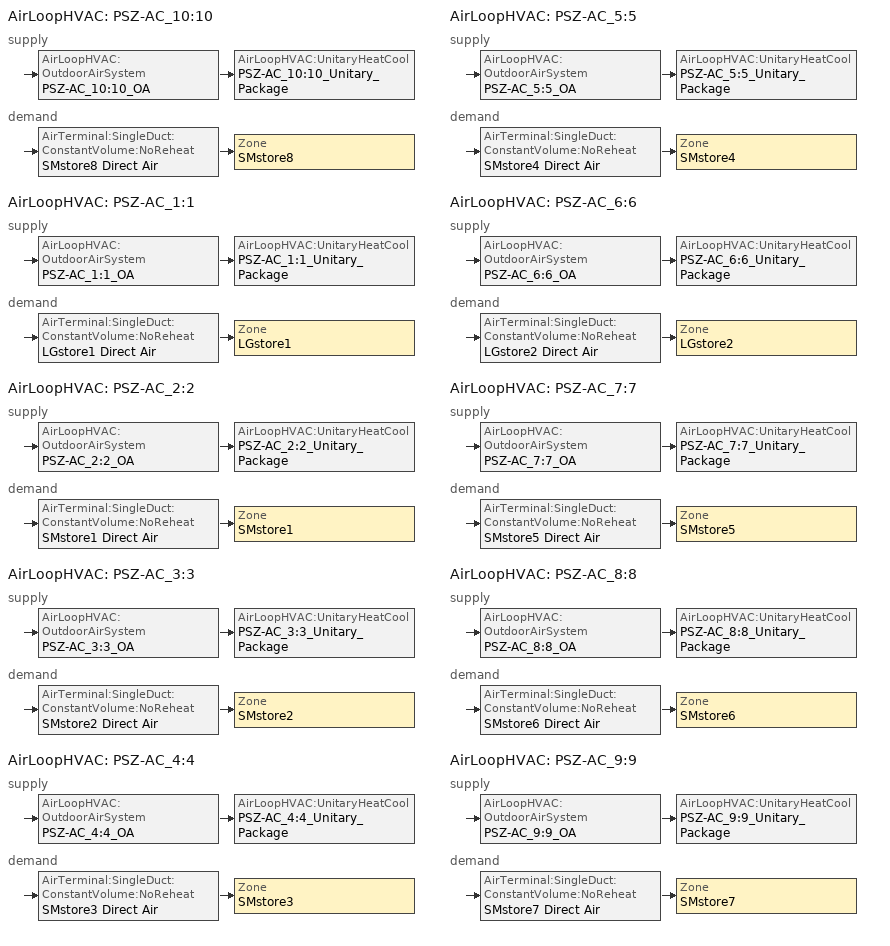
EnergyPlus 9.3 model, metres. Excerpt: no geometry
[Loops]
AirLoopHVAC 'PSZ-AC_10:10'
 supply: AirLoopHVAC:OutdoorAirSystem 'PSZ-AC_10:10_OA' > AirLoopHVAC:UnitaryHeatCool 'PSZ-AC_10:10_Unitary_Package'
 demand: AirTerminal:SingleDuct:ConstantVolume:NoReheat 'SMstore8 Direct Air' > Zone 'SMstore8'
AirLoopHVAC 'PSZ-AC_1:1'
 supply: AirLoopHVAC:OutdoorAirSystem 'PSZ-AC_1:1_OA' > AirLoopHVAC:UnitaryHeatCool 'PSZ-AC_1:1_Unitary_Package'
 demand: AirTerminal:SingleDuct:ConstantVolume:NoReheat 'LGstore1 Direct Air' > Zone 'LGstore1'
AirLoopHVAC 'PSZ-AC_2:2'
 supply: AirLoopHVAC:OutdoorAirSystem 'PSZ-AC_2:2_OA' > AirLoopHVAC:UnitaryHeatCool 'PSZ-AC_2:2_Unitary_Package'
 demand: AirTerminal:SingleDuct:ConstantVolume:NoReheat 'SMstore1 Direct Air' > Zone 'SMstore1'
AirLoopHVAC 'PSZ-AC_3:3'
 supply: AirLoopHVAC:OutdoorAirSystem 'PSZ-AC_3:3_OA' > AirLoopHVAC:UnitaryHeatCool 'PSZ-AC_3:3_Unitary_Package'
 demand: AirTerminal:SingleDuct:ConstantVolume:NoReheat 'SMstore2 Direct Air' > Zone 'SMstore2'
AirLoopHVAC 'PSZ-AC_4:4'
 supply: AirLoopHVAC:OutdoorAirSystem 'PSZ-AC_4:4_OA' > AirLoopHVAC:UnitaryHeatCool 'PSZ-AC_4:4_Unitary_Package'
 demand: AirTerminal:SingleDuct:ConstantVolume:NoReheat 'SMstore3 Direct Air' > Zone 'SMstore3'
AirLoopHVAC 'PSZ-AC_5:5'
 supply: AirLoopHVAC:OutdoorAirSystem 'PSZ-AC_5:5_OA' > AirLoopHVAC:UnitaryHeatCool 'PSZ-AC_5:5_Unitary_Package'
 demand: AirTerminal:SingleDuct:ConstantVolume:NoReheat 'SMstore4 Direct Air' > Zone 'SMstore4'
AirLoopHVAC 'PSZ-AC_6:6'
 supply: AirLoopHVAC:OutdoorAirSystem 'PSZ-AC_6:6_OA' > AirLoopHVAC:UnitaryHeatCool 'PSZ-AC_6:6_Unitary_Package'
 demand: AirTerminal:SingleDuct:ConstantVolume:NoReheat 'LGstore2 Direct Air' > Zone 'LGstore2'
AirLoopHVAC 'PSZ-AC_7:7'
 supply: AirLoopHVAC:OutdoorAirSystem 'PSZ-AC_7:7_OA' > AirLoopHVAC:UnitaryHeatCool 'PSZ-AC_7:7_Unitary_Package'
 demand: AirTerminal:SingleDuct:ConstantVolume:NoReheat 'SMstore5 Direct Air' > Zone 'SMstore5'
AirLoopHVAC 'PSZ-AC_8:8'
 supply: AirLoopHVAC:OutdoorAirSystem 'PSZ-AC_8:8_OA' > AirLoopHVAC:UnitaryHeatCool 'PSZ-AC_8:8_Unitary_Package'
 demand: AirTerminal:SingleDuct:ConstantVolume:NoReheat 'SMstore6 Direct Air' > Zone 'SMstore6'
AirLoopHVAC 'PSZ-AC_9:9'
 supply: AirLoopHVAC:OutdoorAirSystem 'PSZ-AC_9:9_OA' > AirLoopHVAC:UnitaryHeatCool 'PSZ-AC_9:9_Unitary_Package'
 demand: AirTerminal:SingleDuct:ConstantVolume:NoReheat 'SMstore7 Direct Air' > Zone 'SMstore7'
[Fan:OnOff] Availability Schedule=HVACOperationSchd; Pressure Rise {Pa}=622; Maximum Flow Rate {m3/s}=AUTOSIZE; Motor In Airstream Fraction=1
Name | Fan Total Efficiency | Motor Efficiency
PSZ-AC_10:10_Unitary_Package_fan; PSZ-AC_2:2_Unitary_Package_fan; PSZ-AC_3:3_Unitary_Package_fan; PSZ-AC_4:4_Unitary_Package_fan; PSZ-AC_5:5_Unitary_Package_fan; PSZ-AC_7:7_Unitary_Package_fan; PSZ-AC_8:8_Unitary_Package_fan; PSZ-AC_9:9_Unitary_Package_fan | 0.546 | 0.84
PSZ-AC_1:1_Unitary_Package_fan; PSZ-AC_6:6_Unitary_Package_fan | 0.56875 | 0.875
[Coil:Heating:Fuel] Availability Schedule=ALWAYS_ON; Fuel Type=NaturalGas; Burner Efficiency=0.8; Nominal Capacity {W}=AUTOSIZE
PSZ-AC_10:10_Unitary_Package_HeatCoil; PSZ-AC_1:1_Unitary_Package_HeatCoil; PSZ-AC_2:2_Unitary_Package_HeatCoil; PSZ-AC_3:3_Unitary_Package_HeatCoil; PSZ-AC_4:4_Unitary_Package_HeatCoil; PSZ-AC_5:5_Unitary_Package_HeatCoil; PSZ-AC_6:6_Unitary_Package_HeatCoil; PSZ-AC_7:7_Unitary_Package_HeatCoil; PSZ-AC_8:8_Unitary_Package_HeatCoil; PSZ-AC_9:9_Unitary_Package_HeatCoil
[Coil:Cooling:DX:SingleSpeed] Availability Schedule=ALWAYS_ON; Gross Rated Total Cooling Capacity {W}=AUTOSIZE; Gross Rated Sensible Heat Ratio=AUTOSIZE; Rated Air Flow Rate {m3/s}=AUTOSIZE
Name | Gross Rated Cooling COP {W/W} | Total Cooling Capacity Function of Temperature Curve | Total Cooling Capacity Function of Flow Fraction Curve | Energy Input Ratio Function of Temperature Curve | Energy Input Ratio Function of Flow Fraction Curve | Part Load Fraction Correlation Curve
PSZ-AC_10:10_Unitary_Package_CoolCoil; PSZ-AC_2:2_Unitary_Package_CoolCoil; PSZ-AC_3:3_Unitary_Package_CoolCoil; PSZ-AC_4:4_Unitary_Package_CoolCoil; PSZ-AC_5:5_Unitary_Package_CoolCoil; PSZ-AC_7:7_Unitary_Package_CoolCoil; PSZ-AC_8:8_Unitary_Package_CoolCoil; PSZ-AC_9:9_Unitary_Package_CoolCoil | 3.50016 | Cool-Cap-fT | ConstantCubic | Cool-EIR-fT | ConstantCubic | Cool-PLF-fPLR
PSZ-AC_1:1_Unitary_Package_CoolCoil; PSZ-AC_6:6_Unitary_Package_CoolCoil | 3.30033 | Measured_CoolCStandard10Ton_CapFT | Measured_CoolCStandard10Ton_CapFF | Measured_CoolCStandard10Ton_EIRFT | Measured_CoolCStandard10Ton_EIRFFF | No_PLR_Degredation
[Zone equipment]
LGstore1: LGstore1 Direct Air
LGstore2: LGstore2 Direct Air
SMstore1: SMstore1 Direct Air
SMstore2: SMstore2 Direct Air
SMstore3: SMstore3 Direct Air
SMstore4: SMstore4 Direct Air
SMstore5: SMstore5 Direct Air
SMstore6: SMstore6 Direct Air
SMstore7: SMstore7 Direct Air
SMstore8: SMstore8 Direct Air
[Sizing:Zone] Zone Cooling Design Supply Air Temperature Input Method=SupplyAirTemperature; Zone Cooling Design Supply Air Temperature {C}=14; Zone Heating Design Supply Air Temperature Input Method=SupplyAirTemperature; Zone Heating Design Supply Air Temperature {C}=40; Zone Cooling Design Supply Air Humidity Ratio {kgWater/kgDryAir}=0.0085; Zone Heating Design Supply Air Humidity Ratio {kgWater/kgDryAir}=0.008; Cooling Design Air Flow Method=DesignDay; Heating Design Air Flow Method=DesignDay; Account for Dedicated Outdoor Air System=No; Dedicated Outdoor Air System Control Strategy=NeutralSupplyAir; Dedicated Outdoor Air Low Setpoint Temperature for Design {C}=autosize; Dedicated Outdoor Air High Setpoint Temperature for Design {C}=autosize
Name | Design Specification Outdoor Air Object
LGstore1 | SZ DSOA LGstore1
LGstore2 | SZ DSOA LGstore2
SMstore1 | SZ DSOA SMstore1
SMstore2 | SZ DSOA SMstore2
SMstore3 | SZ DSOA SMstore3
SMstore4 | SZ DSOA SMstore4
SMstore5 | SZ DSOA SMstore5
SMstore6 | SZ DSOA SMstore6
SMstore7 | SZ DSOA SMstore7
SMstore8 | SZ DSOA SMstore8
[DesignSpecification:OutdoorAir] Outdoor Air Method=Flow/Area; Outdoor Air Flow per Zone Floor Area {m3/s-m2}=0.00152
SZ DSOA LGstore1; SZ DSOA LGstore2; SZ DSOA SMstore1; SZ DSOA SMstore2; SZ DSOA SMstore3; SZ DSOA SMstore4; SZ DSOA SMstore5; SZ DSOA SMstore6; SZ DSOA SMstore7; SZ DSOA SMstore8
[ZoneControl:Thermostat] Control Type Schedule=Dual Zone Control Type Sched
Name | Zone or ZoneList | Control 1
LGstore1 Thermostat | LGstore1 | LGstore1 DualSPSched
LGstore2 Thermostat | LGstore2 | LGstore2 DualSPSched
SMstore1 Thermostat | SMstore1 | SMstore1 DualSPSched
SMstore2 Thermostat | SMstore2 | SMstore2 DualSPSched
SMstore3 Thermostat | SMstore3 | SMstore3 DualSPSched
SMstore4 Thermostat | SMstore4 | SMstore4 DualSPSched
SMstore5 Thermostat | SMstore5 | SMstore5 DualSPSched
SMstore6 Thermostat | SMstore6 | SMstore6 DualSPSched
SMstore7 Thermostat | SMstore7 | SMstore7 DualSPSched
SMstore8 Thermostat | SMstore8 | SMstore8 DualSPSched
[ThermostatSetpoint:DualSetpoint] Heating Setpoint Temperature Schedule=HTGSETP_SCH; Cooling Setpoint Temperature Schedule=CLGSETP_SCH
LGstore1 DualSPSched; LGstore2 DualSPSched; SMstore1 DualSPSched; SMstore2 DualSPSched; SMstore3 DualSPSched; SMstore4 DualSPSched; SMstore5 DualSPSched; SMstore6 DualSPSched; SMstore7 DualSPSched; SMstore8 DualSPSched
[SetpointManager:SingleZone:Reheat] Control Variable=Temperature; Minimum Supply Air Temperature {C}=10; Maximum Supply Air Temperature {C}=50
Name | Control Zone | Setpoint Node or NodeList
SupAirTemp MngrLGstore1 | LGstore1 | PSZ-AC_1:1 Supply Equipment Outlet Node
SupAirTemp MngrLGstore2 | LGstore2 | PSZ-AC_6:6 Supply Equipment Outlet Node
SupAirTemp MngrSMstore1 | SMstore1 | PSZ-AC_2:2 Supply Equipment Outlet Node
SupAirTemp MngrSMstore2 | SMstore2 | PSZ-AC_3:3 Supply Equipment Outlet Node
SupAirTemp MngrSMstore3 | SMstore3 | PSZ-AC_4:4 Supply Equipment Outlet Node
SupAirTemp MngrSMstore4 | SMstore4 | PSZ-AC_5:5 Supply Equipment Outlet Node
SupAirTemp MngrSMstore5 | SMstore5 | PSZ-AC_7:7 Supply Equipment Outlet Node
SupAirTemp MngrSMstore6 | SMstore6 | PSZ-AC_8:8 Supply Equipment Outlet Node
SupAirTemp MngrSMstore7 | SMstore7 | PSZ-AC_9:9 Supply Equipment Outlet Node
SupAirTemp MngrSMstore8 | SMstore8 | PSZ-AC_10:10 Supply Equipment Outlet Node
[Sizing:System] Type of Load to Size On=Sensible; Design Outdoor Air Flow Rate {m3/s}=AUTOSIZE; Central Heating Maximum System Air Flow Ratio=1; Preheat Design Temperature {C}=7; Preheat Design Humidity Ratio {kgWater/kgDryAir}=0.008; Precool Design Temperature {C}=12.8; Precool Design Humidity Ratio {kgWater/kgDryAir}=0.008; Central Cooling Design Supply Air Temperature {C}=12.8; Central Heating Design Supply Air Temperature {C}=40; Type of Zone Sum to Use=NonCoincident; 100% Outdoor Air in Cooling=No; 100% Outdoor Air in Heating=No; Central Cooling Design Supply Air Humidity Ratio {kgWater/kgDryAir}=0.0085; Central Heating Design Supply Air Humidity Ratio {kgWater/kgDryAir}=0.008; Cooling Supply Air Flow Rate Method=DesignDay; Cooling Supply Air Flow Rate {m3/s}=0; Heating Supply Air Flow Rate Method=DesignDay; Heating Supply Air Flow Rate {m3/s}=0; System Outdoor Air Method=ZoneSum; Zone Maximum Outdoor Air Fraction=1; Cooling Design Capacity Method=CoolingDesignCapacity; Cooling Design Capacity {W}=autosize; Heating Design Capacity Method=HeatingDesignCapacity; Heating Design Capacity {W}=autosize; Central Cooling Capacity Control Method=OnOff
PSZ-AC_10:10; PSZ-AC_1:1; PSZ-AC_2:2; PSZ-AC_3:3; PSZ-AC_4:4; PSZ-AC_5:5; PSZ-AC_6:6; PSZ-AC_7:7; PSZ-AC_8:8; PSZ-AC_9:9
[Controller:OutdoorAir] Minimum Outdoor Air Flow Rate {m3/s}=AUTOSIZE; Maximum Outdoor Air Flow Rate {m3/s}=AUTOSIZE; Economizer Control Type=NoEconomizer; Economizer Control Action Type=ModulateFlow; Economizer Maximum Limit Dry-Bulb Temperature {C}=28; Economizer Maximum Limit Enthalpy {J/kg}=64000; Economizer Minimum Limit Dry-Bulb Temperature {C}=-100; Lockout Type=NoLockout; Minimum Limit Type=FixedMinimum; Minimum Outdoor Air Schedule=MinOA_Sched
PSZ-AC_10:10_OA_Controller; PSZ-AC_1:1_OA_Controller; PSZ-AC_2:2_OA_Controller; PSZ-AC_3:3_OA_Controller; PSZ-AC_4:4_OA_Controller; PSZ-AC_5:5_OA_Controller; PSZ-AC_6:6_OA_Controller; PSZ-AC_7:7_OA_Controller; PSZ-AC_8:8_OA_Controller; PSZ-AC_9:9_OA_Controller
[AirLoopHVAC] Design Supply Air Flow Rate {m3/s}=AUTOSIZE
PSZ-AC_10:10; PSZ-AC_1:1; PSZ-AC_2:2; PSZ-AC_3:3; PSZ-AC_4:4; PSZ-AC_5:5; PSZ-AC_6:6; PSZ-AC_7:7; PSZ-AC_8:8; PSZ-AC_9:9
[AirLoopHVAC:UnitaryHeatCool] Availability Schedule=ALWAYS_ON; Supply Air Fan Operating Mode Schedule=HVACOperationSchd; Maximum Supply Air Temperature {C}=AUTOSIZE; Cooling Supply Air Flow Rate {m3/s}=AUTOSIZE; Heating Supply Air Flow Rate {m3/s}=AUTOSIZE; No Load Supply Air Flow Rate {m3/s}=AUTOSIZE; Fan Placement=BlowThrough; Dehumidification Control Type=None
Name | Controlling Zone or Thermostat Location | Supply Fan | Heating Coil | Cooling Coil
PSZ-AC_10:10_Unitary_Package | SMstore8 | PSZ-AC_10:10_Unitary_Package_fan | PSZ-AC_10:10_Unitary_Package_HeatCoil | PSZ-AC_10:10_Unitary_Package_CoolCoil
PSZ-AC_1:1_Unitary_Package | LGstore1 | PSZ-AC_1:1_Unitary_Package_fan | PSZ-AC_1:1_Unitary_Package_HeatCoil | PSZ-AC_1:1_Unitary_Package_CoolCoil
PSZ-AC_2:2_Unitary_Package | SMstore1 | PSZ-AC_2:2_Unitary_Package_fan | PSZ-AC_2:2_Unitary_Package_HeatCoil | PSZ-AC_2:2_Unitary_Package_CoolCoil
PSZ-AC_3:3_Unitary_Package | SMstore2 | PSZ-AC_3:3_Unitary_Package_fan | PSZ-AC_3:3_Unitary_Package_HeatCoil | PSZ-AC_3:3_Unitary_Package_CoolCoil
PSZ-AC_4:4_Unitary_Package | SMstore3 | PSZ-AC_4:4_Unitary_Package_fan | PSZ-AC_4:4_Unitary_Package_HeatCoil | PSZ-AC_4:4_Unitary_Package_CoolCoil
PSZ-AC_5:5_Unitary_Package | SMstore4 | PSZ-AC_5:5_Unitary_Package_fan | PSZ-AC_5:5_Unitary_Package_HeatCoil | PSZ-AC_5:5_Unitary_Package_CoolCoil
PSZ-AC_6:6_Unitary_Package | LGstore2 | PSZ-AC_6:6_Unitary_Package_fan | PSZ-AC_6:6_Unitary_Package_HeatCoil | PSZ-AC_6:6_Unitary_Package_CoolCoil
PSZ-AC_7:7_Unitary_Package | SMstore5 | PSZ-AC_7:7_Unitary_Package_fan | PSZ-AC_7:7_Unitary_Package_HeatCoil | PSZ-AC_7:7_Unitary_Package_CoolCoil
PSZ-AC_8:8_Unitary_Package | SMstore6 | PSZ-AC_8:8_Unitary_Package_fan | PSZ-AC_8:8_Unitary_Package_HeatCoil | PSZ-AC_8:8_Unitary_Package_CoolCoil
PSZ-AC_9:9_Unitary_Package | SMstore7 | PSZ-AC_9:9_Unitary_Package_fan | PSZ-AC_9:9_Unitary_Package_HeatCoil | PSZ-AC_9:9_Unitary_Package_CoolCoil
[AirTerminal:SingleDuct:ConstantVolume:NoReheat] Availability Schedule=ALWAYS_ON; Maximum Air Flow Rate {m3/s}=AUTOSIZE
LGstore1 Direct Air; LGstore2 Direct Air; SMstore1 Direct Air; SMstore2 Direct Air; SMstore3 Direct Air; SMstore4 Direct Air; SMstore5 Direct Air; SMstore6 Direct Air; SMstore7 Direct Air; SMstore8 Direct Air
[SetpointManager:MixedAir] Control Variable=Temperature
Name | Setpoint Node or NodeList
PSZ-AC_10:10_OAMixed Air Temp Manager | PSZ-AC_10:10_OA-PSZ-AC_10:10_Unitary_PackageNode
PSZ-AC_1:1_OAMixed Air Temp Manager | PSZ-AC_1:1_OA-PSZ-AC_1:1_Unitary_PackageNode
PSZ-AC_2:2_OAMixed Air Temp Manager | PSZ-AC_2:2_OA-PSZ-AC_2:2_Unitary_PackageNode
PSZ-AC_3:3_OAMixed Air Temp Manager | PSZ-AC_3:3_OA-PSZ-AC_3:3_Unitary_PackageNode
PSZ-AC_4:4_OAMixed Air Temp Manager | PSZ-AC_4:4_OA-PSZ-AC_4:4_Unitary_PackageNode
PSZ-AC_5:5_OAMixed Air Temp Manager | PSZ-AC_5:5_OA-PSZ-AC_5:5_Unitary_PackageNode
PSZ-AC_6:6_OAMixed Air Temp Manager | PSZ-AC_6:6_OA-PSZ-AC_6:6_Unitary_PackageNode
PSZ-AC_7:7_OAMixed Air Temp Manager | PSZ-AC_7:7_OA-PSZ-AC_7:7_Unitary_PackageNode
PSZ-AC_8:8_OAMixed Air Temp Manager | PSZ-AC_8:8_OA-PSZ-AC_8:8_Unitary_PackageNode
PSZ-AC_9:9_OAMixed Air Temp Manager | PSZ-AC_9:9_OA-PSZ-AC_9:9_Unitary_PackageNode
[EnergyManagementSystem:Sensor]
Cooling_Coil_1: PSZ-AC_10:10_UNITARY_PACKAGE_COOLCOIL; Cooling Coil Electric Energy
Cooling_Coil_2: PSZ-AC_1:1_UNITARY_PACKAGE_COOLCOIL; Cooling Coil Electric Energy
Cooling_Coil_3: PSZ-AC_2:2_UNITARY_PACKAGE_COOLCOIL; Cooling Coil Electric Energy
Cooling_Coil_4: PSZ-AC_3:3_UNITARY_PACKAGE_COOLCOIL; Cooling Coil Electric Energy
Cooling_Coil_5: PSZ-AC_4:4_UNITARY_PACKAGE_COOLCOIL; Cooling Coil Electric Energy
Cooling_Coil_6: PSZ-AC_5:5_UNITARY_PACKAGE_COOLCOIL; Cooling Coil Electric Energy
Cooling_Coil_7: PSZ-AC_6:6_UNITARY_PACKAGE_COOLCOIL; Cooling Coil Electric Energy
Cooling_Coil_8: PSZ-AC_7:7_UNITARY_PACKAGE_COOLCOIL; Cooling Coil Electric Energy
Cooling_Coil_9: PSZ-AC_8:8_UNITARY_PACKAGE_COOLCOIL; Cooling Coil Electric Energy
Cooling_Coil_10: PSZ-AC_9:9_UNITARY_PACKAGE_COOLCOIL; Cooling Coil Electric Energy
LGSTORE1_O: LGSTORE1; Zone People Occupant Count
LGSTORE1_T: LGSTORE1; Zone Mean Air Temperature
LGSTORE1_H: LGSTORE1; Zone Air System Sensible Heating Energy
LGSTORE1_C: LGSTORE1; Zone Air System Sensible Cooling Energy
LGSTORE2_O: LGSTORE2; Zone People Occupant Count
LGSTORE2_T: LGSTORE2; Zone Mean Air Temperature
LGSTORE2_H: LGSTORE2; Zone Air System Sensible Heating Energy
LGSTORE2_C: LGSTORE2; Zone Air System Sensible Cooling Energy
SMSTORE1_O: SMSTORE1; Zone People Occupant Count
SMSTORE1_T: SMSTORE1; Zone Mean Air Temperature
SMSTORE1_H: SMSTORE1; Zone Air System Sensible Heating Energy
SMSTORE1_C: SMSTORE1; Zone Air System Sensible Cooling Energy
SMSTORE2_O: SMSTORE2; Zone People Occupant Count
SMSTORE2_T: SMSTORE2; Zone Mean Air Temperature
SMSTORE2_H: SMSTORE2; Zone Air System Sensible Heating Energy
SMSTORE2_C: SMSTORE2; Zone Air System Sensible Cooling Energy
SMSTORE3_O: SMSTORE3; Zone People Occupant Count
SMSTORE3_T: SMSTORE3; Zone Mean Air Temperature
SMSTORE3_H: SMSTORE3; Zone Air System Sensible Heating Energy
SMSTORE3_C: SMSTORE3; Zone Air System Sensible Cooling Energy
SMSTORE4_O: SMSTORE4; Zone People Occupant Count
SMSTORE4_T: SMSTORE4; Zone Mean Air Temperature
SMSTORE4_H: SMSTORE4; Zone Air System Sensible Heating Energy
SMSTORE4_C: SMSTORE4; Zone Air System Sensible Cooling Energy
SMSTORE5_O: SMSTORE5; Zone People Occupant Count
SMSTORE5_T: SMSTORE5; Zone Mean Air Temperature
SMSTORE5_H: SMSTORE5; Zone Air System Sensible Heating Energy
SMSTORE5_C: SMSTORE5; Zone Air System Sensible Cooling Energy
SMSTORE6_O: SMSTORE6; Zone People Occupant Count
SMSTORE6_T: SMSTORE6; Zone Mean Air Temperature
SMSTORE6_H: SMSTORE6; Zone Air System Sensible Heating Energy
SMSTORE6_C: SMSTORE6; Zone Air System Sensible Cooling Energy
SMSTORE7_O: SMSTORE7; Zone People Occupant Count
SMSTORE7_T: SMSTORE7; Zone Mean Air Temperature
SMSTORE7_H: SMSTORE7; Zone Air System Sensible Heating Energy
SMSTORE7_C: SMSTORE7; Zone Air System Sensible Cooling Energy
SMSTORE8_O: SMSTORE8; Zone People Occupant Count
SMSTORE8_T: SMSTORE8; Zone Mean Air Temperature
SMSTORE8_H: SMSTORE8; Zone Air System Sensible Heating Energy
SMSTORE8_C: SMSTORE8; Zone Air System Sensible Cooling Energy
[Schedule:Compact]
ALWAYS_ON: Through: 12/31, For: AllDays, Until: 24:00, 1
CLGSETP_SCH: Through: 12/31, For: Weekdays SummerDesignDay, Until: 06:00, 30, Until: 21:00, 24, Until: 24:00, 30, For: Saturday, Until: 06:00, 30, Until: 22:00, 24, Until: 24:00, 30, For WinterDesignDay, Until: 24:00, 30, For: Sunday Holidays AllOtherDays, Until: 8:00, 30, Until: 19:00, 24, Until: 24:00, 30
Dual Zone Control Type Sched: Through: 12/31, For: AllDays, Until: 24:00, 4
HTGSETP_SCH: Through: 12/31, For: Weekdays, Until: 06:00, 15.6, Until: 21:00, 21, Until: 24:00, 15.6, For SummerDesignDay, Until: 24:00, 15.6, For WinterDesignDay, Until: 24:00, 21, For: Saturday, Until: 06:00, 15.6, Until: 22:00, 21, Until: 24:00, 15.6, For: AllOtherDays, Until:  8:00, 15.6, Until: 19:00, 21, Until: 24:00, 15.6
HVACOperationSchd; MinOA_Sched: Through: 12/31, For: Weekdays SummerDesignDay, Until: 06:00, 0, Until: 21:00, 1, Until: 24:00, 0, For: Saturday WinterDesignDay, Until: 06:00, 0, Until: 22:00, 1, Until: 24:00, 0, For: AllOtherDays, Until: 08:00, 0, Until: 19:00, 1, Until: 24:00, 0
[Curve:Quadratic]
Name | Coefficient1 Constant | Coefficient2 x | Coefficient3 x**2 | Minimum Value of x | Maximum Value of x | Minimum Curve Output | Maximum Curve Output
Cool-PLF-fPLR | 0.909496 | 0.0986477 | -0.00819488 | 0 | 1 | 0.7 | 1
Measured_CoolCStandard10Ton_CapFF | 0.7685 | 0.2315 | 0 | 0.776 | 1.197
Measured_CoolCStandard10Ton_EIRFFF | 1.192 | -0.1917 | 0 | 0.776 | 1.197
No_PLR_Degredation | 1 | 0 | 0 | 0 | 1
[Curve:Cubic]
ConstantCubic: Coefficient1 Constant=1; Coefficient2 x=0; Coefficient3 x**2=0; Coefficient4 x**3=0; Minimum Value of x=-100; Maximum Value of x=100
[Curve:Biquadratic]
Name | Coefficient1 Constant | Coefficient2 x | Coefficient3 x**2 | Coefficient4 y | Coefficient5 y**2 | Coefficient6 x*y | Minimum Value of x | Maximum Value of x | Minimum Value of y | Maximum Value of y
Cool-Cap-fT | 0.971212 | -0.0152755 | 0.00144345 | -0.00039321 | -6.8364e-06 | -0.000290596 | -100 | 100 | -100 | 100
Cool-EIR-fT | 0.286871 | 0.0239022 | -0.000810648 | 0.0134585 | 0.000338936 | -0.000487004 | -100 | 100 | -100 | 100
Measured_CoolCStandard10Ton_CapFT | 0.52357 | 0.03478 | 0 | -0.001915 | -0.00010838 | 0 | 11.1 | 29.4 | 10 | 50.3
Measured_CoolCStandard10Ton_EIRFT | 0.9847 | -0.04285 | 0.0013562 | 0.009934 | 0.0006398 | -0.001169 | 11.1 | 29.4 | 10 | 50.3
